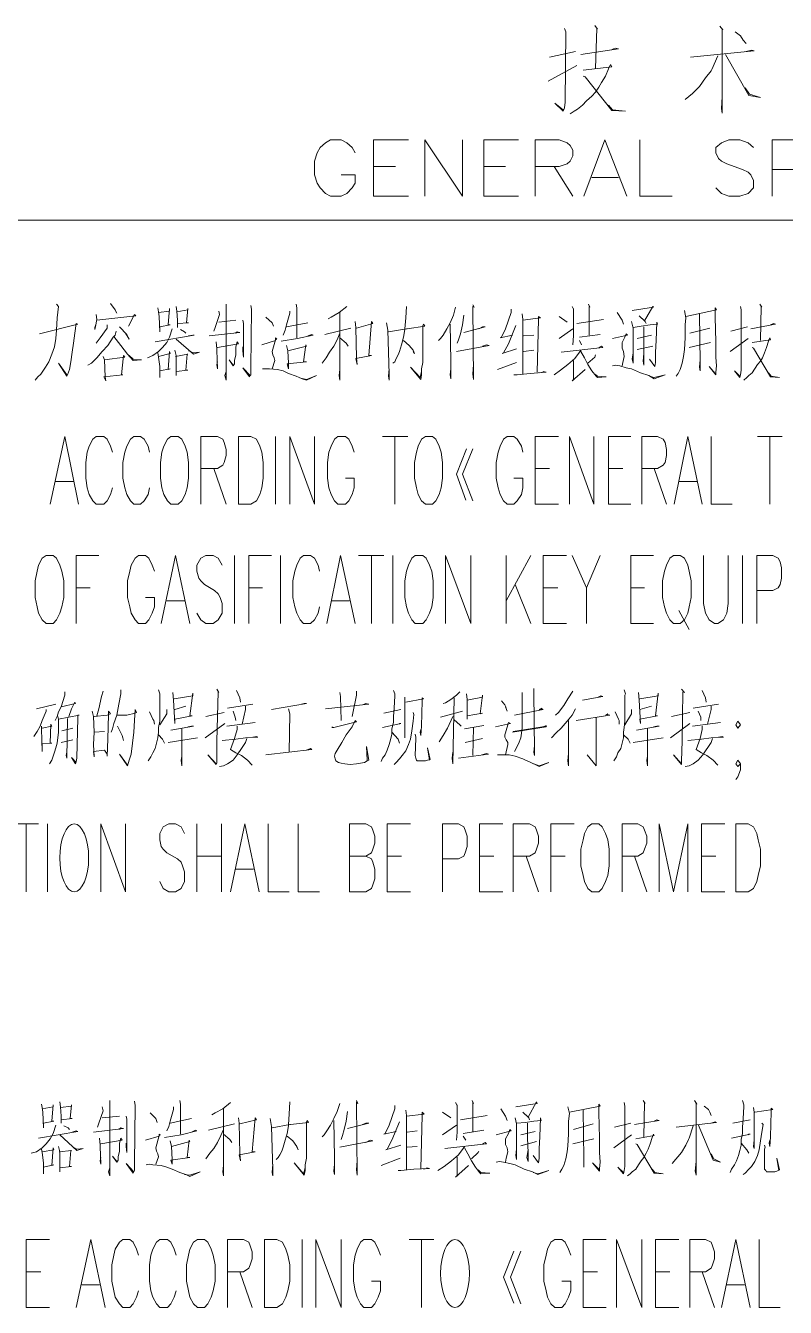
# Model space of a CAD drawing. Header units: millimetres. Extents: x 0 to 588, y 0 to 874.
# Drawn here: x 492.93 to 516.41, y 637.18 to 676.8 of the extents above; entities that cross this region are included whole.
import ezdxf

# ---------------------------------------------------------------- set-up
doc = ezdxf.new("R2010")
doc.units = ezdxf.units.MM
doc.layers.get('0').update_dxf_attribs({"lineweight": 18})

msp = doc.modelspace()

# ---------------------------------------------------------------- linework, layer by layer
at = {"color": 0, "lineweight": 0}
for points in [[(510.519, 676.804), (510.603, 676.698), (510.582, 676.719), (510.54, 675.491)], [(514.392, 676.783), (514.477, 676.677), (514.456, 676.719), (514.456, 674.094), (514.435, 674.243), (514.456, 674.602)], [(509.587, 676.719), (509.63, 676.614), (509.609, 674.433), (509.587, 674.264), (509.545, 674.158), (509.291, 674.412), (509.545, 674.201)], [(514.858, 676.614), (515.027, 676.487), (515.112, 676.359), (515.197, 676.253)], [(509.122, 675.83), (509.926, 676)], [(510.096, 675.915), (511.26, 676.085), (511.154, 676.105), (511.048, 676.063)], [(513.482, 675.83), (515.451, 676.021), (515.366, 676.042), (515.197, 676)], [(510.159, 675.428), (511.048, 675.534), (511.006, 675.598), (510.942, 675.471), (510.858, 675.237), (510.731, 675.047), (510.646, 674.899), (510.54, 674.751), (510.434, 674.624), (510.265, 674.476), (510.138, 674.348), (509.99, 674.221), (509.884, 674.158), (509.757, 674.073)], [(514.329, 675.873), (514.138, 675.449), (514.117, 675.407), (513.948, 675.195), (513.757, 674.92), (513.546, 674.708), (513.313, 674.518)], [(514.562, 675.915), (515.281, 674.645), (515.641, 674.581), (515.303, 674.687), (515.176, 674.878)], [(509.079, 675.09), (509.969, 675.576)], [(510.159, 675.237), (510.223, 675.216), (511.048, 674.179), (511.471, 674.158), (511.069, 674.201), (510.942, 674.348)], [(503.111, 672.867), (503.026, 673.036), (502.856, 673.184), (502.687, 673.269), (502.349, 673.269), (502.2, 673.184), (502.031, 673.036), (501.946, 672.867), (501.862, 672.613), (501.862, 672.19), (501.946, 671.935), (502.031, 671.787), (502.2, 671.618), (502.349, 671.533), (502.687, 671.533), (502.856, 671.618), (503.026, 671.787), (503.111, 671.935), (503.111, 672.19), (502.687, 672.19)], [(503.682, 671.533), (503.682, 673.269), (504.762, 673.269)], [(505.269, 671.533), (505.269, 673.269), (506.434, 671.533), (506.434, 673.269)], [(507.09, 671.533), (507.09, 673.269), (508.169, 673.269)], [(508.677, 671.533), (508.677, 673.269), (509.418, 673.269), (509.672, 673.184), (509.757, 673.1), (509.841, 672.952), (509.841, 672.783), (509.757, 672.613), (509.672, 672.529), (509.418, 672.444), (508.677, 672.444)], [(510.18, 671.533), (510.836, 673.269), (511.514, 671.533)], [(511.916, 673.269), (511.916, 671.533), (512.911, 671.533)], [(515.429, 673.036), (515.26, 673.184), (515.006, 673.269), (514.668, 673.269), (514.435, 673.184), (514.265, 673.036), (514.265, 672.867), (514.35, 672.698), (514.435, 672.613), (514.604, 672.529), (515.091, 672.359), (515.26, 672.274), (515.345, 672.19), (515.429, 672.02), (515.429, 671.787), (515.26, 671.618), (515.006, 671.533), (514.668, 671.533), (514.435, 671.618), (514.265, 671.787)], [(516.001, 671.533), (516.001, 673.269), (516.763, 673.269), (516.996, 673.184), (517.081, 673.1), (517.165, 672.952), (517.165, 672.698), (517.081, 672.529), (516.996, 672.444), (516.763, 672.359), (516.001, 672.359)], [(503.682, 672.444), (504.359, 672.444)], [(507.09, 672.444), (507.767, 672.444)], [(509.27, 672.444), (509.841, 671.533)], [(510.434, 672.105), (511.26, 672.105)], [(503.682, 671.533), (504.762, 671.533)], [(507.09, 671.533), (508.169, 671.533)], [(455.02, 670.793), (580.623, 670.793)], [(493.882, 668.189), (493.945, 668.126), (493.903, 667.766), (493.882, 667.385), (493.861, 667.131), (493.818, 666.877), (493.734, 666.644), (493.649, 666.411), (493.543, 666.242), (493.395, 666.03), (493.31, 665.946), (493.226, 665.84)], [(495.554, 668.211), (495.702, 668.02), (495.745, 667.914), (495.66, 668.083)], [(497.014, 668.083), (497.036, 667.957), (497.057, 667.808), (497.078, 667.342), (497.078, 667.491), (497.396, 667.554), (497.332, 667.554), (497.374, 668.062), (497.374, 667.978), (497.036, 667.935)], [(497.586, 668.126), (497.607, 667.978), (497.628, 667.702), (497.628, 667.469), (497.628, 667.597), (497.967, 667.618), (497.904, 667.618), (497.946, 668.062), (497.946, 668.02), (497.607, 667.957)], [(499.131, 668.189), (499.131, 665.84), (499.089, 665.988), (499.131, 666.115)], [(499.893, 668.147), (499.914, 668.041), (499.893, 666.22), (499.893, 666.009), (499.872, 665.988), (499.851, 665.946), (499.639, 666.22), (499.872, 665.988)], [(501.29, 668.189), (501.311, 668.083), (501.311, 667.152)], [(502.856, 668.126), (502.624, 667.935), (502.37, 667.787), (502.285, 667.744)], [(504.698, 668.126), (504.677, 667.766), (504.656, 667.427), (504.656, 667.406), (504.613, 667.173), (504.55, 666.94), (504.486, 666.728), (504.444, 666.623), (504.38, 666.517), (504.338, 666.411), (504.275, 666.369)], [(506.222, 668.105), (506.159, 667.851), (506.053, 667.618), (505.947, 667.427), (505.841, 667.237), (505.756, 667.131), (505.693, 667.067)], [(506.751, 668.168), (506.793, 668.105), (506.751, 668.126), (506.772, 665.861), (506.751, 666.03), (506.772, 666.326)], [(509.82, 668.126), (509.863, 668.041), (509.863, 668.062), (509.863, 667.215), (509.841, 666.94)], [(510.328, 668.189), (510.371, 668.105), (510.349, 668.126), (510.349, 667.237)], [(511.683, 667.998), (512.339, 668.105), (512.318, 668.126), (512.064, 667.681), (511.895, 667.829), (512.085, 667.66), (512.106, 667.597)], [(513.334, 667.808), (514.287, 668.02), (514.244, 668.083), (514.244, 667.787), (514.265, 667.025), (514.265, 666.559), (514.287, 666.284), (514.265, 666.094), (514.265, 666.009), (514.054, 666.263), (514.244, 666.051)], [(515.027, 668.126), (515.048, 668.02), (515.048, 666.157), (515.027, 666.009), (515.006, 665.924), (514.837, 666.136), (515.006, 665.966)], [(515.62, 668.189), (515.683, 668.105), (515.662, 668.126), (515.641, 667.067)], [(495.11, 667.871), (495.131, 667.723), (495.11, 667.618), (495.088, 667.491), (495.067, 667.406), (495.067, 667.469), (495.11, 667.597)], [(495.131, 667.702), (496.337, 667.829), (496.295, 667.871), (496.104, 667.512)], [(498.898, 667.978), (498.92, 667.871), (498.793, 667.469), (498.75, 667.363)], [(498.898, 667.639), (499.428, 667.702)], [(499.639, 667.702), (499.66, 667.597), (499.66, 666.559), (499.639, 666.75), (499.639, 666.877)], [(500.359, 667.787), (500.549, 667.618), (500.592, 667.512)], [(501.1, 667.978), (501.1, 667.914), (500.994, 667.554), (500.952, 667.385), (500.888, 667.237)], [(502.645, 667.935), (502.645, 665.84), (502.624, 665.988), (502.645, 666.178)], [(503.111, 667.66), (503.132, 667.469), (503.153, 666.538), (503.174, 666.326), (503.132, 666.517), (503.618, 666.602), (503.534, 666.602), (503.618, 667.66), (503.661, 667.597), (503.153, 667.448)], [(506.476, 667.851), (506.434, 667.554), (506.37, 667.279), (506.307, 667.089), (506.264, 666.983)], [(507.937, 668.041), (507.937, 667.935), (507.767, 667.427), (507.64, 667.173), (507.598, 667.152), (507.979, 667.237)], [(508.275, 667.893), (508.296, 667.723), (508.296, 666.03)], [(508.296, 667.702), (508.847, 667.766), (508.783, 667.808), (508.783, 667.723), (508.741, 666.094)], [(509.418, 667.808), (509.672, 667.639)], [(509.969, 667.597), (510.794, 667.723)], [(511.217, 667.935), (511.365, 667.702), (511.408, 667.576)], [(511.662, 667.66), (511.704, 667.448), (511.704, 666.369), (511.683, 666.496), (511.704, 666.686)], [(513.292, 667.998), (513.334, 667.766), (513.313, 667.554), (513.313, 667.152), (513.292, 666.792), (513.27, 666.58), (513.228, 666.369), (513.165, 666.178), (513.101, 666.051), (513.038, 665.966)], [(513.757, 667.893), (513.779, 666.39), (513.779, 666.136), (513.757, 666.242), (513.779, 666.475)], [(493.353, 667.279), (494.538, 667.576), (494.496, 667.597), (494.453, 667.3), (494.411, 666.983), (494.369, 666.708), (494.326, 666.411), (494.284, 666.178), (494.221, 666.009), (494.199, 665.966), (493.945, 666.369), (494.199, 666.009)], [(495.723, 667.363), (495.702, 667.237), (495.639, 667.173), (495.469, 666.919), (495.3, 666.728), (495.131, 666.538), (494.961, 666.369), (494.856, 666.305)], [(495.448, 667.554), (495.448, 667.448), (495.236, 667.152), (495.11, 666.983)], [(495.829, 667.491), (496.062, 667.258), (496.125, 667.109), (496.02, 667.3)], [(497.459, 667.427), (497.374, 667.173), (497.29, 667.004), (497.163, 666.855), (497.036, 666.728), (496.866, 666.602), (496.697, 666.538)], [(497.713, 667.406), (497.84, 667.342), (497.882, 667.3)], [(498.602, 667.215), (499.555, 667.322), (499.533, 667.322), (499.47, 667.342), (499.406, 667.3)], [(500.994, 667.491), (501.65, 667.618)], [(502.645, 667.3), (502.56, 667.089), (502.454, 666.898), (502.327, 666.708), (502.221, 666.538), (502.094, 666.369)], [(502.983, 667.448), (502.179, 667.258)], [(504.084, 667.618), (504.127, 667.385), (504.169, 666.03), (504.169, 665.84), (504.148, 665.966), (504.169, 666.199)], [(504.148, 667.342), (504.698, 667.427), (504.719, 667.427), (505.269, 667.512), (505.227, 667.576), (505.206, 667.533), (505.206, 666.39), (505.164, 666.199), (505.164, 666.009), (505.142, 665.861), (504.825, 666.242), (505.121, 665.924), (505.164, 666.115)], [(506.053, 667.576), (506.074, 666.433), (506.074, 665.882), (506.053, 666.009), (506.074, 666.199)], [(506.476, 667.322), (507.132, 667.491), (507.048, 667.491), (506.942, 667.427)], [(508.085, 667.533), (507.852, 666.962), (507.704, 666.686), (507.661, 666.665), (508.106, 666.813)], [(509.418, 667.131), (509.841, 667.427)], [(511.069, 667.131), (511.535, 667.237), (511.493, 667.279), (511.45, 667.173), (511.365, 667.004), (511.365, 666.834), (511.408, 666.728), (511.429, 666.58), (511.387, 666.39), (511.365, 666.284)], [(511.704, 667.469), (511.958, 667.512), (512.233, 667.554), (512.466, 667.576), (512.445, 667.639), (512.424, 667.067), (512.403, 666.708), (512.403, 666.39), (512.381, 666.263), (512.212, 666.496)], [(512.043, 667.491), (512.043, 666.305), (512.022, 666.433), (512.043, 666.665)], [(514.075, 667.448), (513.461, 667.3)], [(514.731, 667.363), (515.239, 667.491)], [(515.345, 667.427), (516.107, 667.576), (516.043, 667.597), (515.959, 667.554)], [(495.66, 667.194), (495.872, 666.919), (496.083, 666.644), (496.252, 666.454), (496.507, 666.475), (496.252, 666.496), (496.125, 666.602)], [(496.93, 667.025), (498.136, 667.237), (498.094, 667.237), (497.967, 667.215)], [(497.586, 667.109), (498.115, 666.644), (498.306, 666.708), (498.115, 666.686), (497.967, 666.75)], [(498.814, 667.025), (498.835, 666.813), (498.835, 666.771), (498.856, 666.199), (498.835, 666.326), (498.856, 666.411)], [(498.856, 666.855), (499.512, 666.962), (499.47, 667.025), (499.428, 666.877), (499.428, 666.623), (499.385, 666.454), (499.385, 666.348), (499.343, 666.284), (499.216, 666.475), (499.343, 666.305)], [(500.232, 666.94), (500.655, 667.067), (500.655, 667.152), (500.697, 667.109), (500.655, 667.089), (500.549, 666.728), (500.57, 666.623), (500.613, 666.538), (500.634, 666.454), (500.549, 666.199)], [(500.825, 667.046), (501.332, 667.131), (501.819, 667.237), (501.777, 667.258), (501.65, 667.215)], [(500.994, 666.919), (501.036, 666.75), (501.057, 666.369), (501.057, 666.199), (501.015, 666.348), (501.608, 666.411), (501.523, 666.411), (501.587, 666.94), (501.608, 666.898), (501.036, 666.75)], [(502.645, 667.152), (502.835, 666.983), (502.899, 666.898)], [(504.613, 667.067), (504.783, 666.919), (504.91, 666.771), (504.952, 666.665), (504.91, 666.728)], [(506.243, 666.728), (507.259, 666.919), (507.175, 666.94), (507.048, 666.898)], [(508.635, 667.237), (508.317, 667.215)], [(509.482, 666.708), (510.773, 666.855), (510.731, 666.898), (510.646, 666.855)], [(510.053, 667.173), (510.688, 667.258)], [(510.053, 667.067), (510.117, 666.94)], [(511.831, 667.131), (512.276, 667.237)], [(511.831, 666.792), (512.318, 666.898)], [(513.44, 666.855), (514.096, 667.004)], [(514.71, 666.728), (515.26, 667.131)], [(515.387, 667.004), (515.959, 667.089), (515.938, 667.152), (515.895, 667.046), (515.832, 666.855), (515.768, 666.686), (515.705, 666.538), (515.641, 666.433), (515.557, 666.326), (515.387, 666.073), (515.281, 665.988), (515.218, 665.924), (515.133, 665.84)], [(495.321, 666.58), (495.363, 666.475), (495.385, 665.946), (495.406, 665.819), (495.342, 665.946), (495.935, 666.009), (495.893, 666.009), (495.956, 666.602), (495.998, 666.559), (495.363, 666.475)], [(497.014, 666.686), (497.036, 666.559), (497.078, 666.263), (497.078, 665.924), (497.078, 666.136), (497.396, 666.199), (497.332, 666.178), (497.374, 666.728), (497.396, 666.665), (497.036, 666.58)], [(497.544, 666.771), (497.586, 666.602), (497.586, 665.988), (497.586, 666.115), (497.946, 666.157), (497.882, 666.157), (497.925, 666.644), (497.946, 666.644), (497.565, 666.58)], [(508.317, 666.728), (508.635, 666.771)], [(510.096, 666.771), (510.053, 666.708), (509.905, 666.517), (509.693, 666.326), (509.461, 666.157), (509.27, 666.009)], [(510.096, 666.728), (510.201, 666.538), (510.307, 666.326), (510.434, 666.136), (510.561, 665.966), (510.603, 665.924), (510.879, 665.946), (510.603, 665.966), (510.519, 666.03)], [(510.54, 666.623), (510.519, 666.559), (510.307, 666.369)], [(515.387, 666.855), (515.429, 666.834), (515.959, 665.946), (516.234, 665.924), (515.98, 665.966), (515.895, 666.073)], [(500.253, 666.199), (500.465, 666.199), (500.719, 666.178), (500.888, 666.136), (501.057, 666.051), (501.29, 665.966), (501.481, 665.882), (501.608, 665.84), (501.925, 665.988), (501.608, 665.861), (501.438, 665.903)], [(507.513, 666.178), (508.106, 666.39)], [(508.021, 666.009), (508.127, 666.009), (508.529, 666.051), (509.016, 666.094), (508.931, 666.115), (508.931, 666.094), (508.825, 666.073)], [(509.863, 666.454), (509.863, 665.84), (509.82, 665.819), (510.223, 666.178)], [(511.069, 666.284), (511.175, 666.305), (511.302, 666.284), (511.493, 666.22), (511.662, 666.199), (511.937, 666.073), (512.191, 665.988), (512.36, 665.882), (512.699, 666.009), (512.36, 665.924), (512.212, 665.966)], [(493.691, 662.008), (494.136, 664.104), (494.559, 662.008)], [(495.618, 663.617), (495.554, 663.808), (495.448, 664.019), (495.342, 664.104), (495.11, 664.104), (495.004, 664.019), (494.898, 663.808), (494.834, 663.617), (494.792, 663.3), (494.792, 662.813), (494.834, 662.516), (494.898, 662.305), (495.004, 662.115), (495.11, 662.008), (495.342, 662.008), (495.448, 662.115), (495.554, 662.305), (495.618, 662.516)], [(496.76, 663.617), (496.718, 663.808), (496.591, 664.019), (496.485, 664.104), (496.274, 664.104), (496.168, 664.019), (496.062, 663.808), (495.998, 663.617), (495.935, 663.3), (495.935, 662.813), (495.998, 662.516), (496.062, 662.305), (496.168, 662.115), (496.274, 662.008), (496.485, 662.008), (496.591, 662.115), (496.718, 662.305), (496.76, 662.516)], [(498.348, 662.008), (498.348, 664.104), (498.856, 664.104), (499.025, 664.019), (499.068, 663.914), (499.131, 663.702), (499.131, 663.511), (499.068, 663.3), (499.025, 663.215), (498.856, 663.109), (498.348, 663.109)], [(500.655, 664.104), (500.655, 662.008)], [(501.1, 662.008), (501.1, 664.104), (501.862, 662.008), (501.862, 664.104)], [(503.089, 663.617), (503.026, 663.808), (502.92, 664.019), (502.814, 664.104), (502.581, 664.104), (502.476, 664.019), (502.37, 663.808), (502.306, 663.617), (502.264, 663.3), (502.264, 662.813), (502.306, 662.516), (502.37, 662.305), (502.476, 662.115), (502.581, 662.008), (502.814, 662.008), (502.92, 662.115), (503.026, 662.305), (503.089, 662.516), (503.089, 662.813), (502.814, 662.813)], [(503.957, 664.104), (504.74, 664.104)], [(504.338, 664.104), (504.338, 662.008)], [(508.296, 663.617), (508.254, 663.808), (508.127, 664.019), (508.021, 664.104), (507.81, 664.104), (507.704, 664.019), (507.598, 663.808), (507.534, 663.617), (507.471, 663.3), (507.471, 662.813), (507.534, 662.516), (507.598, 662.305), (507.704, 662.115), (507.81, 662.008), (508.021, 662.008), (508.127, 662.115), (508.254, 662.305), (508.296, 662.516), (508.296, 662.813), (508.021, 662.813)], [(508.677, 662.008), (508.677, 664.104), (509.397, 664.104)], [(509.736, 662.008), (509.736, 664.104), (510.498, 662.008), (510.498, 664.104)], [(510.942, 662.008), (510.942, 664.104), (511.641, 664.104)], [(511.979, 662.008), (511.979, 664.104), (512.466, 664.104), (512.635, 664.019), (512.699, 663.914), (512.741, 663.702), (512.741, 663.511), (512.699, 663.3), (512.635, 663.215), (512.466, 663.109), (511.979, 663.109)], [(512.974, 662.008), (513.398, 664.104), (513.842, 662.008)], [(514.117, 664.104), (514.117, 662.008), (514.773, 662.008)], [(515.557, 664.104), (516.318, 664.104)], [(515.938, 664.104), (515.938, 662.008)], [(506.561, 663.723), (506.243, 662.94), (506.539, 662.136)], [(506.751, 663.723), (506.434, 662.94), (506.751, 662.115)], [(498.75, 663.109), (499.131, 662.008)], [(508.677, 663.109), (509.122, 663.109)], [(510.942, 663.109), (511.387, 663.109)], [(512.36, 663.109), (512.741, 662.008)], [(493.861, 662.707), (494.411, 662.707)], [(513.144, 662.707), (513.673, 662.707)], [(508.677, 662.008), (509.397, 662.008)], [(510.942, 662.008), (511.641, 662.008)], [(494.496, 658.326), (494.496, 660.421), (495.194, 660.421)], [(496.909, 659.934), (496.845, 660.125), (496.739, 660.336), (496.634, 660.421), (496.422, 660.421), (496.316, 660.336), (496.189, 660.125), (496.147, 659.934), (496.083, 659.638), (496.083, 659.13), (496.147, 658.833), (496.189, 658.643), (496.316, 658.432), (496.422, 658.326), (496.634, 658.326), (496.739, 658.432), (496.845, 658.643), (496.909, 658.833), (496.909, 659.13), (496.634, 659.13)], [(497.12, 658.326), (497.565, 660.421), (498.009, 658.326)], [(499.004, 660.125), (498.877, 660.336), (498.729, 660.421), (498.496, 660.421), (498.348, 660.336), (498.221, 660.125), (498.221, 659.934), (498.284, 659.723), (498.348, 659.638), (498.454, 659.532), (498.771, 659.342), (498.877, 659.236), (498.941, 659.13), (499.004, 658.939), (499.004, 658.643), (498.877, 658.432), (498.729, 658.326), (498.496, 658.326), (498.348, 658.432), (498.221, 658.643)], [(499.385, 660.421), (499.385, 658.326)], [(499.83, 658.326), (499.83, 660.421), (500.528, 660.421)], [(500.803, 660.421), (500.803, 658.326)], [(502.01, 659.934), (501.967, 660.125), (501.862, 660.336), (501.735, 660.421), (501.523, 660.421), (501.417, 660.336), (501.311, 660.125), (501.248, 659.934), (501.184, 659.638), (501.184, 659.13), (501.248, 658.833), (501.311, 658.643), (501.417, 658.432), (501.523, 658.326), (501.735, 658.326), (501.862, 658.432), (501.967, 658.643), (502.01, 658.833)], [(502.243, 658.326), (502.666, 660.421), (503.111, 658.326)], [(503.216, 660.421), (504, 660.421)], [(503.618, 660.421), (503.618, 658.326)], [(504.275, 660.421), (504.275, 658.326)], [(505.904, 658.326), (505.904, 660.421), (506.688, 658.326), (506.688, 660.421)], [(507.788, 660.421), (507.788, 658.326)], [(508.55, 660.421), (507.788, 659.024)], [(508.931, 658.326), (508.931, 660.421), (509.651, 660.421)], [(509.82, 660.421), (510.265, 659.426), (510.265, 658.326)], [(510.688, 660.421), (510.265, 659.426)], [(511.641, 658.326), (511.641, 660.421), (512.339, 660.421)], [(513.884, 660.421), (513.884, 658.939), (513.948, 658.643), (514.054, 658.432), (514.223, 658.326), (514.329, 658.326), (514.498, 658.432), (514.604, 658.643), (514.646, 658.939), (514.646, 660.421)], [(515.091, 660.421), (515.091, 658.326)], [(515.535, 658.326), (515.535, 660.421), (516.022, 660.421), (516.192, 660.336), (516.255, 660.231), (516.297, 660.04), (516.297, 659.723), (516.255, 659.532), (516.192, 659.426), (516.022, 659.342), (515.535, 659.342)], [(494.496, 659.426), (494.919, 659.426)], [(499.83, 659.426), (500.253, 659.426)], [(508.063, 659.532), (508.55, 658.326)], [(508.931, 659.426), (509.376, 659.426)], [(511.641, 659.426), (512.064, 659.426)], [(497.29, 659.024), (497.84, 659.024)], [(502.391, 659.024), (502.941, 659.024)], [(513.122, 658.728), (513.44, 658.135)], [(508.931, 658.326), (509.651, 658.326)], [(511.641, 658.326), (512.339, 658.326)], [(494.136, 656.209), (494.136, 656.103), (494.03, 655.743), (493.945, 655.595), (493.903, 655.447), (493.839, 655.32)], [(495.321, 656.23), (495.279, 656.061), (495.194, 655.68), (495.131, 655.468)], [(495.872, 656.272), (495.872, 656.145), (495.808, 655.828), (495.745, 655.489), (495.66, 655.235), (495.618, 655.066), (495.575, 654.96)], [(497.036, 656.272), (497.078, 656.145), (497.078, 655.299), (497.036, 655.108), (497.036, 654.96), (497.014, 654.791), (496.93, 654.452), (496.866, 654.325), (496.803, 654.198), (496.718, 654.071)], [(497.48, 656.187), (497.501, 655.955), (497.544, 655.235), (497.544, 655.362), (498.073, 655.468), (498.009, 655.468), (498.094, 656.167), (498.094, 656.082), (497.522, 655.997)], [(498.835, 656.294), (498.898, 656.187), (498.877, 656.209), (498.835, 654.685), (498.835, 654.008), (498.814, 653.965), (498.56, 654.262), (498.814, 653.986)], [(499.449, 656.251), (499.555, 656.019), (499.576, 655.891)], [(502.645, 656.187), (502.666, 656.061), (502.687, 655.32)], [(503.153, 656.23), (503.153, 656.103), (503.026, 655.447)], [(504.296, 656.251), (504.338, 656.145), (504.338, 656.082), (504.317, 655.701), (504.296, 655.447), (504.296, 655.256), (504.253, 655.066), (504.253, 654.897), (504.211, 654.727), (504.169, 654.579), (504.105, 654.41), (504.042, 654.262), (503.957, 654.155), (503.915, 654.05)], [(506.349, 656.209), (506.243, 656.103), (506.074, 655.976), (505.904, 655.87), (505.841, 655.849)], [(508.275, 656.187), (508.275, 655.087), (508.233, 654.791), (508.169, 654.6), (508.042, 654.367)], [(508.635, 656.315), (508.635, 656.187), (508.656, 654.389), (508.656, 654.24), (508.635, 654.346), (508.656, 654.537)], [(509.841, 656.23), (509.693, 655.997), (509.566, 655.786), (509.397, 655.574), (509.312, 655.489)], [(511.429, 656.272), (511.471, 656.145), (511.45, 656.103), (511.45, 655.299), (511.429, 655.108), (511.408, 654.96), (511.408, 654.791), (511.365, 654.621), (511.323, 654.452), (511.238, 654.325), (511.196, 654.198), (511.111, 654.071)], [(511.873, 656.187), (511.895, 655.955), (511.937, 655.235), (511.916, 655.362), (512.466, 655.468), (512.403, 655.468), (512.487, 656.167), (512.487, 656.082), (511.916, 655.997)], [(513.207, 656.294), (513.292, 656.187), (513.249, 656.209), (513.228, 654.685), (513.207, 654.071), (513.207, 653.965), (512.953, 654.262), (513.207, 653.986)], [(513.842, 656.251), (513.948, 656.019), (513.969, 655.891)], [(493.268, 655.68), (493.861, 655.828)], [(494.03, 655.743), (494.474, 655.849), (494.453, 655.891), (494.348, 655.68), (494.263, 655.447)], [(499.173, 655.701), (499.957, 655.828)], [(500.528, 655.658), (501.608, 655.849), (501.544, 655.849), (501.459, 655.828)], [(502.2, 655.68), (503.534, 655.828), (503.449, 655.849), (503.343, 655.807)], [(504.656, 656.04), (504.656, 654.791), (504.656, 655.044)], [(504.677, 655.891), (505.227, 655.997), (505.185, 656.019), (505.185, 655.934), (505.164, 655.151), (505.142, 654.854), (505.121, 654.96), (505.142, 655.044)], [(506.18, 656.019), (506.137, 653.986), (506.116, 654.155), (506.137, 654.346)], [(506.561, 656.145), (506.582, 655.976), (506.582, 655.362)], [(506.582, 655.468), (507.048, 655.553), (506.984, 655.532), (507.048, 656.103), (507.048, 656.04), (506.582, 655.955)], [(507.64, 655.934), (507.746, 655.807), (507.788, 655.722)], [(510.138, 655.955), (510.773, 656.061), (510.709, 656.082), (510.625, 656.04)], [(513.567, 655.701), (514.35, 655.828)], [(493.564, 655.658), (493.564, 655.616), (493.437, 655.32), (493.374, 655.151), (493.289, 654.981), (493.183, 654.833)], [(493.924, 655.447), (493.945, 655.362), (493.945, 654.96), (493.903, 654.621), (493.861, 654.473), (493.818, 654.346), (493.776, 654.219), (493.734, 654.092), (493.67, 653.986)], [(493.945, 655.362), (494.58, 655.489), (494.538, 655.489), (494.538, 655.405), (494.517, 654.155), (494.496, 654.05), (494.474, 653.986), (494.348, 654.177), (494.496, 654.029)], [(494.221, 655.384), (494.199, 654.155), (494.178, 654.24), (494.199, 654.346)], [(494.983, 655.616), (495.025, 655.447), (495.046, 654.96), (495.025, 654.579), (495.046, 654.198), (495.025, 654.367), (495.363, 654.41), (495.448, 654.283), (495.448, 654.219), (495.469, 654.749), (495.49, 655.51), (495.49, 655.616), (495.554, 655.532), (495.448, 655.489), (495.046, 655.447)], [(495.745, 655.489), (496.062, 655.489), (496.316, 655.553), (496.358, 655.574), (496.316, 655.658), (496.295, 655.32), (496.274, 654.96), (496.231, 654.621), (496.189, 654.283), (496.125, 654.092), (496.083, 653.923), (495.829, 654.283), (496.083, 653.944)], [(496.76, 655.595), (496.866, 655.362), (496.887, 655.32), (496.909, 655.214)], [(497.29, 655.658), (497.29, 655.532), (497.078, 655.193)], [(497.544, 655.658), (497.882, 655.764)], [(498.496, 655.447), (499.068, 655.574)], [(499.343, 655.616), (499.406, 655.426), (499.428, 655.32)], [(499.724, 655.764), (499.724, 655.658), (499.618, 655.214)], [(501.057, 655.68), (501.1, 655.532), (501.079, 654.346)], [(504, 655.553), (504.529, 655.658)], [(504.91, 655.574), (504.931, 655.51), (504.91, 655.299), (504.867, 655.003), (504.825, 654.749), (504.762, 654.579), (504.677, 654.389), (504.571, 654.24), (504.486, 654.135), (504.38, 654.029), (504.317, 653.965)], [(506.137, 655.447), (505.968, 655.087), (505.841, 654.854), (505.714, 654.664)], [(506.434, 655.616), (505.756, 655.426)], [(507.767, 655.743), (507.81, 655.616)], [(508.042, 655.489), (508.931, 655.658), (508.889, 655.68), (508.889, 655.701), (508.804, 655.658)], [(508.042, 655.489), (508.931, 655.658), (508.889, 655.68), (508.804, 655.638)], [(509.926, 655.68), (509.82, 655.489), (509.672, 655.299), (509.482, 655.087), (509.334, 654.939), (509.185, 654.791)], [(509.947, 655.32), (510.985, 655.489), (510.9, 655.51), (510.921, 655.532), (510.858, 655.489)], [(510.561, 655.426), (510.561, 653.923), (510.286, 654.262)], [(511.154, 655.595), (511.26, 655.362), (511.281, 655.32), (511.281, 655.214)], [(511.662, 655.658), (511.662, 655.532), (511.45, 655.193)], [(511.916, 655.658), (512.276, 655.764)], [(512.889, 655.447), (513.461, 655.574)], [(513.715, 655.616), (513.8, 655.426), (513.8, 655.32)], [(514.117, 655.764), (514.117, 655.658), (514.011, 655.214)], [(493.416, 655.151), (493.416, 655.066), (493.437, 654.367), (493.437, 654.6), (493.734, 654.621), (493.691, 654.621), (493.712, 655.214), (493.734, 655.151), (493.437, 655.087)], [(494.051, 655.003), (494.39, 655.087)], [(495.046, 654.96), (495.363, 654.981)], [(495.766, 655.151), (495.914, 654.854), (495.935, 654.791), (495.956, 654.706)], [(497.417, 655.024), (498.115, 655.151), (498.052, 655.151), (497.946, 655.129)], [(497.755, 655.066), (497.755, 653.923), (497.734, 654.092), (497.755, 654.219)], [(498.475, 654.791), (499.089, 655.235)], [(499.152, 655.151), (500.02, 655.256)], [(499.47, 655.151), (499.47, 655.044), (499.385, 654.77), (499.258, 654.431), (499.428, 654.325), (499.597, 654.24), (499.787, 654.092), (499.935, 653.944)], [(502.391, 655.129), (502.412, 655.108), (502.454, 655.108), (503.153, 655.278), (503.111, 655.32), (503.026, 655.129), (502.835, 654.875), (502.708, 654.643), (502.56, 654.41), (502.497, 654.304), (502.476, 654.219), (502.497, 654.135), (502.518, 654.071), (502.603, 654.029), (502.687, 654.008), (502.793, 653.986), (502.962, 653.965), (503.153, 653.986), (503.407, 654.029), (503.491, 654.071), (503.534, 654.092), (503.47, 654.515), (503.491, 654.092)], [(503.957, 655.108), (504.529, 655.235), (504.486, 655.235), (504.486, 655.214)], [(506.18, 655.341), (506.349, 655.193), (506.391, 655.151)], [(506.497, 655.066), (507.09, 655.172)], [(506.772, 655.108), (506.751, 654.24)], [(507.45, 655.129), (507.915, 655.235), (507.852, 655.256), (507.767, 654.939), (507.746, 654.875), (507.746, 654.812), (507.788, 654.727), (507.831, 654.643), (507.831, 654.579), (507.767, 654.262)], [(507.979, 654.96), (509.016, 655.129), (508.974, 655.151), (508.847, 655.108)], [(508, 654.981), (509.037, 655.151), (508.995, 655.172)], [(509.714, 655.32), (509.714, 653.923), (509.693, 654.071), (509.714, 654.304)], [(511.81, 655.024), (512.509, 655.151), (512.445, 655.151), (512.339, 655.129)], [(512.149, 655.066), (512.149, 653.923), (512.128, 654.092), (512.149, 654.219)], [(512.868, 654.791), (513.461, 655.235)], [(513.546, 655.151), (514.413, 655.256)], [(513.842, 655.151), (513.842, 655.044), (513.779, 654.77), (513.652, 654.431), (513.821, 654.325), (513.99, 654.24), (514.181, 654.092), (514.329, 653.944)], [(494.39, 654.727), (494.03, 654.643)], [(497.036, 654.875), (497.163, 654.749), (497.226, 654.621)], [(497.332, 654.643), (498.242, 654.791)], [(499.766, 654.77), (499.724, 654.643), (499.597, 654.452), (499.47, 654.262), (499.343, 654.092), (499.173, 653.986), (499.046, 653.923), (498.92, 653.902)], [(499.004, 654.706), (499.428, 654.749), (499.724, 654.791), (500.105, 654.812), (500.062, 654.833), (499.957, 654.812)], [(504.253, 654.96), (504.444, 654.749), (504.486, 654.621)], [(504.973, 654.897), (504.994, 654.812), (504.994, 654.77), (504.973, 654.24), (504.994, 654.155), (505.015, 654.092), (505.037, 654.071), (505.291, 654.071), (505.354, 654.092), (505.439, 654.114), (505.354, 654.473), (505.418, 654.092)], [(507.048, 654.77), (506.518, 654.643)], [(511.408, 654.875), (511.556, 654.749), (511.62, 654.621)], [(511.704, 654.643), (512.635, 654.791)], [(514.159, 654.77), (514.117, 654.643), (513.863, 654.262), (513.715, 654.092), (513.567, 653.986), (513.44, 653.923), (513.313, 653.902)], [(513.398, 654.706), (513.821, 654.749), (514.117, 654.791), (514.498, 654.812), (514.456, 654.833), (514.35, 654.812)], [(500.359, 654.262), (501.777, 654.431), (501.735, 654.452), (501.608, 654.41)], [(506.307, 654.155), (507.238, 654.283), (507.175, 654.304), (507.026, 654.262)], [(507.513, 654.262), (507.873, 654.262), (508.063, 654.219), (508.296, 654.135), (508.339, 654.114), (508.55, 654.029), (508.762, 653.923), (508.804, 653.902), (509.101, 654.029), (508.804, 653.923), (508.635, 653.986)], [(515.027, 653.986), (514.943, 653.902), (514.879, 653.986), (514.943, 654.092), (515.027, 653.986), (515.027, 653.796), (514.943, 653.584), (514.879, 653.5)], [(492.57, 652.124), (493.332, 652.124)], [(492.95, 652.124), (492.95, 650.028)], [(493.607, 652.124), (493.607, 650.028)], [(495.258, 650.028), (495.258, 652.124), (496.02, 650.028), (496.02, 652.124)], [(497.84, 651.827), (497.734, 652.039), (497.565, 652.124), (497.353, 652.124), (497.184, 652.039), (497.078, 651.827), (497.078, 651.637), (497.12, 651.425), (497.184, 651.34), (497.29, 651.235), (497.628, 651.044), (497.734, 650.938), (497.776, 650.833), (497.84, 650.642), (497.84, 650.346), (497.734, 650.134), (497.565, 650.028), (497.353, 650.028), (497.184, 650.134), (497.078, 650.346)], [(498.221, 652.124), (498.221, 650.028)], [(498.983, 652.124), (498.983, 650.028)], [(499.258, 650.028), (499.703, 652.124), (500.147, 650.028)], [(500.422, 652.124), (500.422, 650.028), (501.079, 650.028)], [(501.354, 652.124), (501.354, 650.028), (502.01, 650.028)], [(502.941, 650.028), (502.941, 652.124), (503.449, 652.124), (503.618, 652.039), (503.661, 651.933), (503.724, 651.743), (503.724, 651.531), (503.661, 651.34), (503.618, 651.235), (503.449, 651.129), (502.941, 651.129)], [(504.105, 650.028), (504.105, 652.124), (504.825, 652.124)], [(505.82, 650.028), (505.82, 652.124), (506.307, 652.124), (506.476, 652.039), (506.518, 651.933), (506.582, 651.743), (506.582, 651.425), (506.518, 651.235), (506.476, 651.129), (506.307, 651.044), (505.82, 651.044)], [(506.963, 650.028), (506.963, 652.124), (507.683, 652.124)], [(508, 650.028), (508, 652.124), (508.508, 652.124), (508.677, 652.039), (508.72, 651.933), (508.783, 651.743), (508.783, 651.531), (508.72, 651.34), (508.677, 651.235), (508.508, 651.129), (508, 651.129)], [(509.164, 650.028), (509.164, 652.124), (509.884, 652.124)], [(511.365, 650.028), (511.365, 652.124), (511.852, 652.124), (512.022, 652.039), (512.064, 651.933), (512.128, 651.743), (512.128, 651.531), (512.064, 651.34), (512.022, 651.235), (511.852, 651.129), (511.365, 651.129)], [(512.509, 650.028), (512.509, 652.124), (512.953, 650.028), (513.398, 652.124), (513.398, 650.028)], [(513.821, 650.028), (513.821, 652.124), (514.54, 652.124)], [(498.221, 651.129), (498.983, 651.129)], [(503.449, 651.129), (503.618, 651.044), (503.661, 650.938), (503.724, 650.727), (503.724, 650.431), (503.661, 650.24), (503.618, 650.134), (503.449, 650.028), (502.941, 650.028)], [(504.105, 651.129), (504.55, 651.129)], [(506.963, 651.129), (507.407, 651.129)], [(508.402, 651.129), (508.783, 650.028)], [(509.164, 651.129), (509.609, 651.129)], [(511.747, 651.129), (512.128, 650.028)], [(513.821, 651.129), (514.265, 651.129)], [(499.428, 650.727), (499.978, 650.727)], [(504.105, 650.028), (504.825, 650.028)], [(506.963, 650.028), (507.683, 650.028)], [(513.821, 650.028), (514.54, 650.028)], [(493.988, 643.53), (494.009, 643.382), (494.03, 643.086), (494.03, 642.874), (494.03, 642.98), (494.369, 643.022), (494.305, 643.022), (494.348, 643.446), (494.348, 643.403), (494.009, 643.361)], [(495.533, 643.572), (495.533, 641.244), (495.49, 641.371), (495.533, 641.498)], [(496.295, 643.551), (496.316, 643.424), (496.295, 641.625), (496.295, 641.413), (496.274, 641.371), (496.252, 641.329), (496.041, 641.625), (496.274, 641.371)], [(497.692, 643.572), (497.713, 643.467), (497.713, 642.535)], [(499.258, 643.509), (499.025, 643.318), (498.793, 643.192), (498.687, 643.128)], [(501.1, 643.53), (501.079, 643.149), (501.057, 642.832), (501.057, 642.789), (501.015, 642.557), (500.952, 642.344), (500.888, 642.133), (500.846, 642.006), (500.782, 641.9), (500.74, 641.815), (500.676, 641.752)], [(503.153, 643.572), (503.195, 643.487), (503.153, 643.53), (503.174, 641.265), (503.153, 641.435), (503.174, 641.71)], [(506.222, 643.509), (506.264, 643.424), (506.264, 643.446), (506.264, 642.599), (506.243, 642.344)], [(506.73, 643.572), (506.772, 643.487), (506.751, 643.53), (506.751, 642.62)], [(508.085, 643.382), (508.741, 643.487), (508.72, 643.53), (508.466, 643.064), (508.296, 643.213), (508.487, 643.043), (508.508, 642.98)], [(511.429, 643.509), (511.45, 643.403), (511.45, 641.54), (511.429, 641.413), (511.408, 641.308), (511.238, 641.519), (511.408, 641.35)], [(512.022, 643.572), (512.085, 643.487), (512.064, 643.509), (512.043, 642.451)], [(513.609, 643.572), (513.673, 643.467), (513.652, 643.509), (513.652, 641.265), (513.63, 641.392), (513.652, 641.689)], [(515.091, 643.572), (515.133, 643.446), (515.133, 643.382), (515.112, 643.022), (515.091, 642.747), (515.091, 642.557), (515.048, 642.366), (515.048, 642.197), (515.006, 642.027), (514.964, 641.879), (514.9, 641.71), (514.837, 641.583), (514.752, 641.455), (514.71, 641.35)], [(493.416, 643.467), (493.437, 643.361), (493.459, 643.213), (493.48, 642.726), (493.48, 642.874), (493.797, 642.938), (493.734, 642.938), (493.776, 643.446), (493.776, 643.382), (493.437, 643.318)], [(495.3, 643.382), (495.321, 643.255), (495.194, 642.874), (495.152, 642.747)], [(496.782, 643.192), (496.951, 643.022), (496.993, 642.895)], [(497.501, 643.382), (497.501, 643.297), (497.396, 642.938), (497.353, 642.768), (497.29, 642.641)], [(499.046, 643.318), (499.046, 641.244), (499.025, 641.371), (499.046, 641.562)], [(502.645, 643.487), (502.56, 643.234), (502.454, 643.022), (502.349, 642.811), (502.243, 642.641), (502.158, 642.514), (502.094, 642.451)], [(502.878, 643.234), (502.835, 642.938), (502.772, 642.683), (502.729, 642.493), (502.687, 642.366)], [(504.338, 643.424), (504.338, 643.318), (504.169, 642.811), (504.042, 642.557), (504, 642.535), (504.38, 642.62)], [(504.677, 643.276), (504.698, 643.107), (504.698, 641.435)], [(504.698, 643.086), (505.248, 643.149), (505.185, 643.213), (505.185, 643.107), (505.142, 641.477)], [(505.82, 643.213), (506.074, 643.043)], [(506.37, 642.98), (507.196, 643.107)], [(507.619, 643.318), (507.767, 643.086), (507.81, 642.958)], [(509.693, 643.382), (509.736, 643.17), (509.714, 642.938), (509.714, 642.535), (509.693, 642.176), (509.672, 641.985), (509.63, 641.773), (509.566, 641.562), (509.503, 641.455), (509.439, 641.35)], [(509.736, 643.213), (510.688, 643.403), (510.646, 643.467), (510.646, 643.192), (510.667, 642.408), (510.667, 641.964), (510.688, 641.668), (510.667, 641.477), (510.667, 641.392), (510.455, 641.646), (510.646, 641.455)], [(510.159, 643.276), (510.18, 641.794), (510.18, 641.519), (510.18, 641.858)], [(513.905, 643.403), (514.033, 643.297), (514.075, 643.213), (514.117, 643.107)], [(515.429, 643.361), (515.451, 643.213), (515.451, 642.091), (515.429, 642.154), (515.451, 642.344)], [(515.472, 643.213), (516.022, 643.297), (515.98, 643.34), (515.98, 643.234), (515.959, 642.451), (515.938, 642.154), (515.916, 642.26), (515.938, 642.344)], [(493.861, 642.811), (493.776, 642.557), (493.691, 642.387), (493.564, 642.239), (493.437, 642.112), (493.268, 641.985), (493.099, 641.943)], [(494.115, 642.789), (494.242, 642.726), (494.284, 642.683)], [(495.025, 642.599), (495.956, 642.705), (495.935, 642.705), (495.872, 642.726), (495.808, 642.683)], [(495.3, 643.043), (495.829, 643.086)], [(496.041, 643.086), (496.062, 643.001), (496.062, 641.964), (496.041, 642.154), (496.041, 642.26)], [(497.396, 642.874), (498.052, 643.022)], [(499.385, 642.853), (498.581, 642.662)], [(499.512, 643.043), (499.533, 642.874), (499.555, 641.922), (499.576, 641.71), (499.533, 641.9), (500.02, 641.985), (499.935, 641.985), (500.02, 643.043), (500.062, 642.98), (499.555, 642.853)], [(500.486, 643.022), (500.528, 642.768), (500.57, 641.435), (500.57, 641.244), (500.549, 641.35), (500.57, 641.604)], [(500.549, 642.726), (501.1, 642.832), (501.121, 642.832), (501.671, 642.895), (501.629, 642.958), (501.608, 642.916), (501.608, 641.794), (501.565, 641.583), (501.565, 641.413), (501.544, 641.265), (501.227, 641.646), (501.523, 641.308), (501.565, 641.498)], [(502.454, 642.958), (502.476, 641.815), (502.476, 641.286), (502.454, 641.392), (502.476, 641.604)], [(502.878, 642.705), (503.534, 642.874), (503.449, 642.874), (503.343, 642.832)], [(504.486, 642.916), (504.253, 642.344), (504.105, 642.07), (504.063, 642.048), (504.529, 642.197)], [(505.82, 642.514), (506.243, 642.811)], [(508.063, 643.043), (508.106, 642.853), (508.106, 641.752), (508.085, 641.879), (508.106, 642.07)], [(508.106, 642.874), (508.381, 642.895), (508.635, 642.938), (508.868, 642.958), (508.847, 643.043), (508.825, 642.451), (508.804, 642.091), (508.804, 641.794), (508.783, 641.646), (508.614, 641.879)], [(508.445, 642.874), (508.445, 642.408), (508.466, 641.964), (508.466, 641.689), (508.423, 641.815), (508.466, 642.048)], [(510.476, 642.853), (509.863, 642.683)], [(511.133, 642.747), (511.641, 642.874)], [(511.747, 642.832), (512.509, 642.958), (512.445, 642.98), (512.36, 642.938)], [(513.567, 642.789), (513.44, 642.408), (513.419, 642.366), (513.334, 642.197), (513.207, 641.964), (512.911, 641.625)], [(513.038, 642.747), (514.287, 642.895), (514.244, 642.916), (514.117, 642.874)], [(513.715, 642.832), (514.181, 641.731), (514.413, 641.668), (514.202, 641.773), (514.117, 641.922)], [(514.794, 642.874), (515.324, 642.98)], [(515.683, 642.874), (515.726, 642.832), (515.683, 642.599), (515.641, 642.324), (515.599, 642.048), (515.557, 641.879), (515.472, 641.689), (515.366, 641.54), (515.281, 641.455), (515.176, 641.329), (515.112, 641.286)], [(493.332, 642.408), (494.538, 642.62), (494.496, 642.641), (494.369, 642.599)], [(493.988, 642.514), (494.517, 642.027), (494.707, 642.091), (494.517, 642.07), (494.369, 642.154)], [(495.215, 642.408), (495.236, 642.197), (495.236, 642.154), (495.258, 641.604), (495.236, 641.71), (495.258, 641.815)], [(495.258, 642.239), (495.914, 642.344), (495.872, 642.408), (495.829, 642.26), (495.829, 642.006), (495.787, 641.837), (495.787, 641.731), (495.745, 641.668), (495.618, 641.858), (495.745, 641.689)], [(496.634, 642.344), (497.057, 642.472), (497.057, 642.535), (497.099, 642.514), (497.057, 642.493), (496.951, 642.112), (496.972, 642.006), (497.014, 641.922), (497.036, 641.837), (496.951, 641.604)], [(497.226, 642.429), (497.734, 642.514), (498.221, 642.641), (498.179, 642.662), (498.052, 642.599)], [(497.396, 642.324), (497.438, 642.154), (497.459, 641.752), (497.459, 641.604), (497.417, 641.731), (498.009, 641.815), (497.925, 641.815), (497.988, 642.344), (498.009, 642.303), (497.438, 642.154)], [(499.046, 642.683), (498.962, 642.493), (498.856, 642.281), (498.75, 642.091), (498.623, 641.943), (498.496, 641.773)], [(499.046, 642.535), (499.237, 642.366), (499.3, 642.281)], [(501.015, 642.472), (501.184, 642.324), (501.311, 642.154), (501.354, 642.048), (501.311, 642.133)], [(502.645, 642.133), (503.661, 642.324), (503.576, 642.344), (503.449, 642.281)], [(505.037, 642.641), (504.719, 642.599)], [(506.455, 642.557), (507.09, 642.662)], [(506.455, 642.472), (506.539, 642.344)], [(507.471, 642.514), (507.937, 642.641), (507.894, 642.683), (507.852, 642.557), (507.767, 642.387), (507.767, 642.218), (507.81, 642.112), (507.831, 641.985), (507.788, 641.794), (507.767, 641.668)], [(508.233, 642.514), (508.677, 642.62)], [(508.233, 642.176), (508.72, 642.303)], [(509.841, 642.239), (510.498, 642.387)], [(511.111, 642.112), (511.662, 642.514)], [(511.789, 642.387), (512.36, 642.493), (512.339, 642.535), (512.297, 642.429), (512.233, 642.239), (512.17, 642.07), (512.106, 641.943), (512.043, 641.815), (511.958, 641.71), (511.873, 641.583), (511.789, 641.455), (511.683, 641.371), (511.62, 641.308), (511.535, 641.244)], [(514.752, 642.408), (515.324, 642.535), (515.281, 642.535), (515.26, 642.514)], [(493.416, 642.07), (493.437, 641.964), (493.48, 641.646), (493.48, 641.308), (493.48, 641.519), (493.797, 641.583), (493.734, 641.562), (493.776, 642.112), (493.797, 642.048), (493.437, 641.985)], [(493.945, 642.154), (493.988, 641.985), (493.988, 641.371), (493.988, 641.498), (494.348, 641.54), (494.284, 641.54), (494.326, 642.027), (494.348, 642.027), (493.966, 641.985)], [(504.719, 642.133), (505.037, 642.154)], [(506.497, 642.154), (506.455, 642.091), (506.307, 641.9), (506.095, 641.71), (505.862, 641.54), (505.672, 641.413)], [(505.883, 642.091), (507.175, 642.239), (507.132, 642.281), (507.048, 642.239)], [(506.497, 642.112), (506.603, 641.922), (506.709, 641.71), (506.836, 641.519), (506.963, 641.35), (507.005, 641.308), (507.28, 641.329), (507.005, 641.35), (506.921, 641.435)], [(506.942, 642.006), (506.921, 641.964), (506.709, 641.773)], [(511.789, 642.239), (511.831, 642.218), (512.36, 641.329), (512.635, 641.308), (512.381, 641.35), (512.297, 641.455)], [(515.048, 642.26), (515.218, 642.048), (515.281, 641.943)], [(515.768, 642.197), (515.789, 642.133), (515.768, 642.07), (515.768, 641.455), (515.811, 641.413), (515.832, 641.371), (516.086, 641.371), (516.149, 641.392), (516.234, 641.435), (516.149, 641.794), (516.213, 641.413)], [(496.655, 641.583), (496.76, 641.604), (496.866, 641.583), (497.12, 641.562), (497.29, 641.519), (497.459, 641.455), (497.692, 641.35), (497.882, 641.286), (498.009, 641.223), (498.327, 641.371), (498.009, 641.265), (497.84, 641.286)], [(503.915, 641.562), (504.507, 641.794)], [(506.264, 641.837), (506.264, 641.244), (506.222, 641.202), (506.624, 641.562)], [(507.471, 641.668), (507.577, 641.689), (507.704, 641.668), (507.894, 641.625), (508.063, 641.583), (508.339, 641.455), (508.593, 641.371), (508.762, 641.286), (509.101, 641.413), (508.762, 641.308), (508.614, 641.35)], [(504.444, 641.413), (504.529, 641.413), (504.931, 641.455), (505.418, 641.477), (505.333, 641.498), (505.333, 641.477), (505.227, 641.455)], [(492.95, 637.18), (492.95, 639.276), (493.67, 639.276)], [(494.496, 637.18), (494.94, 639.276), (495.385, 637.18)], [(496.422, 638.789), (496.358, 638.979), (496.252, 639.191), (496.147, 639.276), (495.935, 639.276), (495.829, 639.191), (495.702, 638.979), (495.66, 638.789), (495.596, 638.492), (495.596, 637.985), (495.66, 637.688), (495.702, 637.498), (495.829, 637.286), (495.935, 637.18), (496.147, 637.18), (496.252, 637.286), (496.358, 637.498), (496.422, 637.688)], [(497.586, 638.789), (497.522, 638.979), (497.417, 639.191), (497.311, 639.276), (497.078, 639.276), (496.972, 639.191), (496.866, 638.979), (496.803, 638.789), (496.76, 638.492), (496.76, 637.985), (496.803, 637.688), (496.866, 637.498), (496.972, 637.286), (497.078, 637.18), (497.311, 637.18), (497.417, 637.286), (497.522, 637.498), (497.586, 637.688)], [(499.173, 637.18), (499.173, 639.276), (499.66, 639.276), (499.83, 639.191), (499.872, 639.085), (499.935, 638.895), (499.935, 638.683), (499.872, 638.492), (499.83, 638.387), (499.66, 638.28), (499.173, 638.28)], [(501.481, 639.276), (501.481, 637.18)], [(501.904, 637.18), (501.904, 639.276), (502.687, 637.18), (502.687, 639.276)], [(503.894, 638.789), (503.83, 638.979), (503.724, 639.191), (503.618, 639.276), (503.386, 639.276), (503.28, 639.191), (503.174, 638.979), (503.111, 638.789), (503.068, 638.492), (503.068, 637.985), (503.111, 637.688), (503.174, 637.498), (503.28, 637.286), (503.386, 637.18), (503.618, 637.18), (503.724, 637.286), (503.83, 637.498), (503.894, 637.688), (503.894, 637.985), (503.618, 637.985)], [(504.783, 639.276), (505.545, 639.276)], [(505.164, 639.276), (505.164, 637.18)], [(509.778, 638.789), (509.714, 638.979), (509.609, 639.191), (509.503, 639.276), (509.291, 639.276), (509.164, 639.191), (509.058, 638.979), (509.016, 638.789), (508.952, 638.492), (508.952, 637.985), (509.016, 637.688), (509.058, 637.498), (509.164, 637.286), (509.291, 637.18), (509.503, 637.18), (509.609, 637.286), (509.714, 637.498), (509.778, 637.688), (509.778, 637.985), (509.503, 637.985)], [(510.159, 637.18), (510.159, 639.276), (510.879, 639.276)], [(511.196, 637.18), (511.196, 639.276), (511.979, 637.18), (511.979, 639.276)], [(512.403, 637.18), (512.403, 639.276), (513.122, 639.276)], [(513.461, 637.18), (513.461, 639.276), (513.948, 639.276), (514.117, 639.191), (514.159, 639.085), (514.223, 638.895), (514.223, 638.683), (514.159, 638.492), (514.117, 638.387), (513.948, 638.28), (513.461, 638.28)], [(514.435, 637.18), (514.879, 639.276), (515.324, 637.18)], [(515.599, 639.276), (515.599, 637.18), (516.255, 637.18)], [(508.021, 638.916), (507.704, 638.111), (508.021, 637.307)], [(508.233, 638.916), (507.915, 638.111), (508.233, 637.286)], [(492.95, 638.28), (493.395, 638.28)], [(499.555, 638.28), (499.935, 637.18)], [(510.159, 638.28), (510.603, 638.28)], [(512.403, 638.28), (512.847, 638.28)], [(513.842, 638.28), (514.223, 637.18)], [(494.665, 637.879), (495.215, 637.879)], [(514.604, 637.879), (515.154, 637.879)], [(492.95, 637.18), (493.67, 637.18)], [(510.159, 637.18), (510.879, 637.18)], [(512.403, 637.18), (513.122, 637.18)]]:
    msp.add_lwpolyline(points, dxfattribs=at)
for points in [[(497.417, 664.104), (497.311, 664.019), (497.205, 663.808), (497.142, 663.617), (497.099, 663.3), (497.099, 662.813), (497.142, 662.516), (497.205, 662.305), (497.311, 662.115), (497.417, 662.008), (497.649, 662.008), (497.755, 662.115), (497.861, 662.305), (497.925, 662.516), (497.967, 662.813), (497.967, 663.3), (497.925, 663.617), (497.861, 663.808), (497.755, 664.019), (497.649, 664.104)], [(499.512, 662.008), (499.512, 664.104), (499.893, 664.104), (500.062, 664.019), (500.168, 663.808), (500.232, 663.617), (500.274, 663.3), (500.274, 662.813), (500.232, 662.516), (500.168, 662.305), (500.062, 662.115), (499.893, 662.008)], [(505.291, 664.104), (505.164, 664.019), (505.058, 663.808), (505.015, 663.617), (504.952, 663.3), (504.952, 662.813), (505.015, 662.516), (505.058, 662.305), (505.164, 662.115), (505.291, 662.008), (505.502, 662.008), (505.608, 662.115), (505.714, 662.305), (505.777, 662.516), (505.82, 662.813), (505.82, 663.3), (505.777, 663.617), (505.714, 663.808), (505.608, 664.019), (505.502, 664.104)], [(493.564, 660.421), (493.437, 660.336), (493.332, 660.125), (493.289, 659.934), (493.226, 659.638), (493.226, 659.13), (493.289, 658.833), (493.332, 658.643), (493.437, 658.432), (493.564, 658.326), (493.776, 658.326), (493.882, 658.432), (493.988, 658.643), (494.051, 658.833), (494.115, 659.13), (494.115, 659.638), (494.051, 659.934), (493.988, 660.125), (493.882, 660.336), (493.776, 660.421)], [(504.973, 660.421), (504.867, 660.336), (504.762, 660.125), (504.698, 659.934), (504.656, 659.638), (504.656, 659.13), (504.698, 658.833), (504.762, 658.643), (504.867, 658.432), (504.973, 658.326), (505.206, 658.326), (505.312, 658.432), (505.418, 658.643), (505.481, 658.833), (505.524, 659.13), (505.524, 659.638), (505.481, 659.934), (505.418, 660.125), (505.312, 660.336), (505.206, 660.421)], [(512.953, 660.421), (512.847, 660.336), (512.741, 660.125), (512.678, 659.934), (512.614, 659.638), (512.614, 659.13), (512.678, 658.833), (512.741, 658.643), (512.847, 658.432), (512.953, 658.326), (513.165, 658.326), (513.292, 658.432), (513.398, 658.643), (513.44, 658.833), (513.503, 659.13), (513.503, 659.638), (513.44, 659.934), (513.398, 660.125), (513.292, 660.336), (513.165, 660.421)], [(514.943, 655.299), (514.879, 655.193), (514.943, 655.087), (515.027, 655.193)], [(510.434, 652.124), (510.307, 652.039), (510.201, 651.827), (510.159, 651.637), (510.096, 651.34), (510.096, 650.833), (510.159, 650.536), (510.201, 650.346), (510.307, 650.134), (510.434, 650.028), (510.646, 650.028), (510.752, 650.134), (510.858, 650.346), (510.921, 650.536), (510.963, 650.833), (510.963, 651.34), (510.921, 651.637), (510.858, 651.827), (510.752, 652.039), (510.646, 652.124)], [(514.879, 650.028), (514.879, 652.124), (515.26, 652.124), (515.429, 652.039), (515.535, 651.827), (515.578, 651.637), (515.641, 651.34), (515.641, 650.833), (515.578, 650.536), (515.535, 650.346), (515.429, 650.134), (515.26, 650.028)], [(498.242, 639.276), (498.115, 639.191), (498.009, 638.979), (497.967, 638.789), (497.904, 638.492), (497.904, 637.985), (497.967, 637.688), (498.009, 637.498), (498.115, 637.286), (498.242, 637.18), (498.454, 637.18), (498.56, 637.286), (498.666, 637.498), (498.729, 637.688), (498.793, 637.985), (498.793, 638.492), (498.729, 638.789), (498.666, 638.979), (498.56, 639.191), (498.454, 639.276)], [(500.317, 637.18), (500.317, 639.276), (500.697, 639.276), (500.867, 639.191), (500.973, 638.979), (501.036, 638.789), (501.1, 638.492), (501.1, 637.985), (501.036, 637.688), (500.973, 637.498), (500.867, 637.286), (500.697, 637.18)]]:
    msp.add_lwpolyline(points, close=True, dxfattribs=at)
for centre in [(494.432, 651.076), (506.201, 638.228)]:
    msp.add_ellipse(centre, major_axis=(0, 1.048), ratio=0.424242, dxfattribs=at)

doc.saveas('drawing.dxf')
